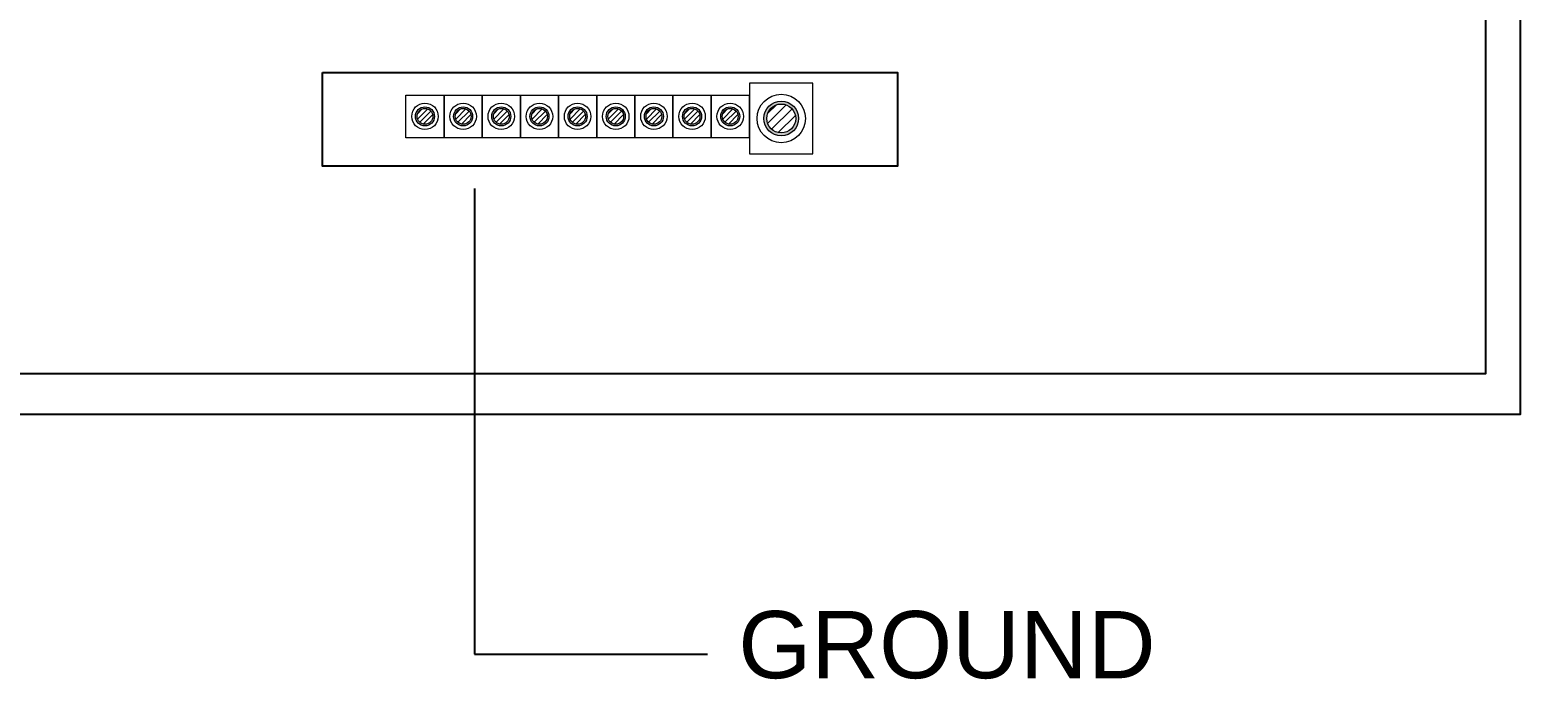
# Model space of a CAD drawing. Header units: inches. Extents: x 18739 to 22272, y 3658 to 7913.
# Drawn here: x 21759.5 to 21794.28, y 4850.52 to 4865.68 of the extents above; entities that cross this region are included whole.
import ezdxf

# ---------------------------------------------------------------- set-up
doc = ezdxf.new("R2010")
doc.units = ezdxf.units.IN
doc.header["$MEASUREMENT"] = 0
doc.layers.add('ENCLOSRURE', color=7, linetype='Continuous', lineweight=20)
doc.styles.get("Standard").update_dxf_attribs({"font": 'arial.ttf'})

msp = doc.modelspace()

# ---------------------------------------------------------------- hatches: boundary and pattern name
at = {"layer": 'ENCLOSRURE'}
h = msp.add_hatch(color=256, dxfattribs=at)
h.dxf.hatch_style = 1
h.paths.add_polyline_path([(21776.63033, 4863.60654, 1), (21777.44349, 4863.60654, 1)])
h.paths.add_polyline_path([(21776.69958, 4863.60654, 1), (21777.37424, 4863.60654, 1)], flags=16)
h = msp.add_hatch(color=256, dxfattribs=at)
h.dxf.hatch_style = 1
h.paths.add_polyline_path([(21768.50222, 4863.65611, 1), (21768.94648, 4863.65611, 1)])
h.paths.add_polyline_path([(21768.54005, 4863.65611, 1), (21768.90864, 4863.65611, 1)], flags=16)
h = msp.add_hatch(dxfattribs=at)
h.set_pattern_fill('ANSI31', color=256, scale=0.708836, angle=-180)
h.set_pattern_definition([(225, (22743.24805, 4091.27949), (0.0626528045, -0.0626528045), [])])
h.paths.add_polyline_path([(21768.54005, 4863.65611, 1), (21768.90864, 4863.65611, 1)])
h = msp.add_hatch(color=256, dxfattribs=at)
h.dxf.hatch_style = 1
h.paths.add_polyline_path([(21769.39248, 4863.65611, 1), (21769.83674, 4863.65611, 1)])
h.paths.add_polyline_path([(21769.43032, 4863.65611, 1), (21769.79891, 4863.65611, 1)], flags=16)
h = msp.add_hatch(dxfattribs=at)
h.set_pattern_fill('ANSI31', color=256, scale=0.708836, angle=-180)
h.set_pattern_definition([(225, (22744.13831, 4091.27949), (0.0626528045, -0.0626528045), [])])
h.paths.add_polyline_path([(21769.43032, 4863.65611, 1), (21769.79891, 4863.65611, 1)])
h = msp.add_hatch(color=256, dxfattribs=at)
h.dxf.hatch_style = 1
h.paths.add_polyline_path([(21770.28275, 4863.65611, 1), (21770.72701, 4863.65611, 1)])
h.paths.add_polyline_path([(21770.32058, 4863.65611, 1), (21770.68918, 4863.65611, 1)], flags=16)
h = msp.add_hatch(dxfattribs=at)
h.set_pattern_fill('ANSI31', color=256, scale=0.708836, angle=-180)
h.set_pattern_definition([(225, (22745.02858, 4091.27949), (0.0626528045, -0.0626528045), [])])
h.paths.add_polyline_path([(21770.32058, 4863.65611, 1), (21770.68918, 4863.65611, 1)])
h = msp.add_hatch(color=256, dxfattribs=at)
h.dxf.hatch_style = 1
h.paths.add_polyline_path([(21771.17302, 4863.65611, 1), (21771.61728, 4863.65611, 1)])
h.paths.add_polyline_path([(21771.21085, 4863.65611, 1), (21771.57944, 4863.65611, 1)], flags=16)
h = msp.add_hatch(dxfattribs=at)
h.set_pattern_fill('ANSI31', color=256, scale=0.708836, angle=-180)
h.set_pattern_definition([(225, (22745.91885, 4091.27949), (0.0626528045, -0.0626528045), [])])
h.paths.add_polyline_path([(21771.21085, 4863.65611, 1), (21771.57944, 4863.65611, 1)])
h = msp.add_hatch(color=256, dxfattribs=at)
h.dxf.hatch_style = 1
h.paths.add_polyline_path([(21772.06329, 4863.65611, 1), (21772.50755, 4863.65611, 1)])
h.paths.add_polyline_path([(21772.10112, 4863.65611, 1), (21772.46971, 4863.65611, 1)], flags=16)
h = msp.add_hatch(dxfattribs=at)
h.set_pattern_fill('ANSI31', color=256, scale=0.708836, angle=-180)
h.set_pattern_definition([(225, (22746.80912, 4091.27949), (0.0626528045, -0.0626528045), [])])
h.paths.add_polyline_path([(21772.10112, 4863.65611, 1), (21772.46971, 4863.65611, 1)])
h = msp.add_hatch(color=256, dxfattribs=at)
h.dxf.hatch_style = 1
h.paths.add_polyline_path([(21772.95355, 4863.65611, 1), (21773.39781, 4863.65611, 1)])
h.paths.add_polyline_path([(21772.99139, 4863.65611, 1), (21773.35998, 4863.65611, 1)], flags=16)
h = msp.add_hatch(dxfattribs=at)
h.set_pattern_fill('ANSI31', color=256, scale=0.708836, angle=-180)
h.set_pattern_definition([(225, (22747.699385, 4091.27949), (0.0626528045, -0.0626528045), [])])
h.paths.add_polyline_path([(21772.99139, 4863.65611, 1), (21773.35998, 4863.65611, 1)])
h = msp.add_hatch(color=256, dxfattribs=at)
h.dxf.hatch_style = 1
h.paths.add_polyline_path([(21773.84382, 4863.65611, 1), (21774.28808, 4863.65611, 1)])
h.paths.add_polyline_path([(21773.88166, 4863.65611, 1), (21774.25025, 4863.65611, 1)], flags=16)
h = msp.add_hatch(dxfattribs=at)
h.set_pattern_fill('ANSI31', color=256, scale=0.708836, angle=-180)
h.set_pattern_definition([(225, (22748.58965, 4091.27949), (0.0626528045, -0.0626528045), [])])
h.paths.add_polyline_path([(21773.88166, 4863.65611, 1), (21774.25025, 4863.65611, 1)])
h = msp.add_hatch(color=256, dxfattribs=at)
h.dxf.hatch_style = 1
h.paths.add_polyline_path([(21774.73409, 4863.65611, 1), (21775.17835, 4863.65611, 1)])
h.paths.add_polyline_path([(21774.77192, 4863.65611, 1), (21775.14052, 4863.65611, 1)], flags=16)
h = msp.add_hatch(dxfattribs=at)
h.set_pattern_fill('ANSI31', color=256, scale=0.708836, angle=-180)
h.set_pattern_definition([(225, (22749.47992, 4091.27949), (0.0626528045, -0.0626528045), [])])
h.paths.add_polyline_path([(21774.77192, 4863.65611, 1), (21775.14052, 4863.65611, 1)])
h = msp.add_hatch(color=256, dxfattribs=at)
h.dxf.hatch_style = 1
h.paths.add_polyline_path([(21775.62436, 4863.65611, 1), (21776.06862, 4863.65611, 1)])
h.paths.add_polyline_path([(21775.66219, 4863.65611, 1), (21776.03078, 4863.65611, 1)], flags=16)
h = msp.add_hatch(dxfattribs=at)
h.set_pattern_fill('ANSI31', color=256, scale=0.708836, angle=-180)
h.set_pattern_definition([(225, (22750.37019, 4091.27949), (0.0626528045, -0.0626528045), [])])
h.paths.add_polyline_path([(21775.66219, 4863.65611, 1), (21776.03078, 4863.65611, 1)])
h = msp.add_hatch(dxfattribs=at)
h.set_pattern_fill('ANSI31', color=256, scale=1.297432, angle=-180)
h.set_pattern_definition([(225, (23560.77699, 3449.87065), (0.114677886, -0.114677886), [])])
h.paths.add_polyline_path([(21776.69958, 4863.60654, 1), (21777.37424, 4863.60654, 1)])

# ---------------------------------------------------------------- linework, layer by layer
at = {"color": 8}
for p, q in [((21769.88276, 4861.9749), (21769.88276, 4851.11081)), ((21769.88276, 4851.11081), (21775.31748, 4851.11081))]:
    msp.add_line(p, q, dxfattribs=at)
at = {"color": 7}
for points in [[(21753.2413, 4918.47231), (21794.27881, 4918.47231), (21794.27881, 4856.69833), (21753.2413, 4856.69833)], [(21754.09408, 4917.46154), (21793.47216, 4917.46154), (21793.47216, 4857.64968), (21754.09408, 4857.64968)]]:
    msp.add_lwpolyline(points, close=True, dxfattribs=at)
at = {"color": 8}
msp.add_lwpolyline([(21766.33203, 4864.68176), (21779.74595, 4864.68176), (21779.74595, 4862.49069), (21766.33203, 4862.49069)], close=True, dxfattribs=at)
at = {"layer": 'ENCLOSRURE'}
for points in [[(21776.29803, 4862.78084), (21777.77579, 4862.78084), (21777.77579, 4864.43224), (21776.29803, 4864.43224)], [(21769.16948, 4863.15342), (21768.27921, 4863.15342), (21768.27921, 4864.1483), (21769.16948, 4864.1483)], [(21770.05975, 4863.15342), (21769.16948, 4863.15342), (21769.16948, 4864.1483), (21770.05975, 4864.1483)], [(21770.95001, 4863.15342), (21770.05975, 4863.15342), (21770.05975, 4864.1483), (21770.95001, 4864.1483)], [(21771.84028, 4863.15342), (21770.95001, 4863.15342), (21770.95001, 4864.1483), (21771.84028, 4864.1483)], [(21772.73055, 4863.15342), (21771.84028, 4863.15342), (21771.84028, 4864.1483), (21772.73055, 4864.1483)], [(21773.62082, 4863.15342), (21772.73055, 4863.15342), (21772.73055, 4864.1483), (21773.62082, 4864.1483)], [(21774.51109, 4863.15342), (21773.62082, 4863.15342), (21773.62082, 4864.1483), (21774.51109, 4864.1483)], [(21775.40135, 4863.15342), (21774.51109, 4863.15342), (21774.51109, 4864.1483), (21775.40135, 4864.1483)], [(21776.29162, 4863.15342), (21775.40135, 4863.15342), (21775.40135, 4864.1483), (21776.29162, 4864.1483)]]:
    msp.add_lwpolyline(points, close=True, dxfattribs=at)
for centre, radius in [((21777.03691, 4863.60654), 0.56526), ((21777.03691, 4863.60654), 0.40658), ((21768.72435, 4863.65611), 0.30882), ((21768.72435, 4863.65611), 0.22213), ((21768.72435, 4863.65611), 0.1843), ((21769.61461, 4863.65611), 0.30882), ((21769.61461, 4863.65611), 0.22213), ((21769.61461, 4863.65611), 0.1843), ((21770.50488, 4863.65611), 0.30882), ((21770.50488, 4863.65611), 0.22213), ((21770.50488, 4863.65611), 0.1843), ((21771.39515, 4863.65611), 0.30882), ((21771.39515, 4863.65611), 0.22213), ((21771.39515, 4863.65611), 0.1843), ((21772.28542, 4863.65611), 0.30882), ((21772.28542, 4863.65611), 0.22213), ((21772.28542, 4863.65611), 0.1843), ((21773.17568, 4863.65611), 0.30882), ((21773.17568, 4863.65611), 0.22213), ((21773.17568, 4863.65611), 0.1843), ((21774.06595, 4863.65611), 0.30882), ((21774.06595, 4863.65611), 0.22213), ((21774.06595, 4863.65611), 0.1843), ((21774.95622, 4863.65611), 0.30882), ((21774.95622, 4863.65611), 0.22213), ((21774.95622, 4863.65611), 0.1843), ((21775.84649, 4863.65611), 0.30882), ((21775.84649, 4863.65611), 0.22213), ((21775.84649, 4863.65611), 0.1843), ((21777.03691, 4863.60654), 0.33733)]:
    msp.add_circle(centre, radius, dxfattribs=at)

# ---------------------------------------------------------------- texts
msp.add_text('GROUND', height=1.568424, dxfattribs=at).set_placement((21776.03559, 4850.54658))

doc.saveas('drawing.dxf')
